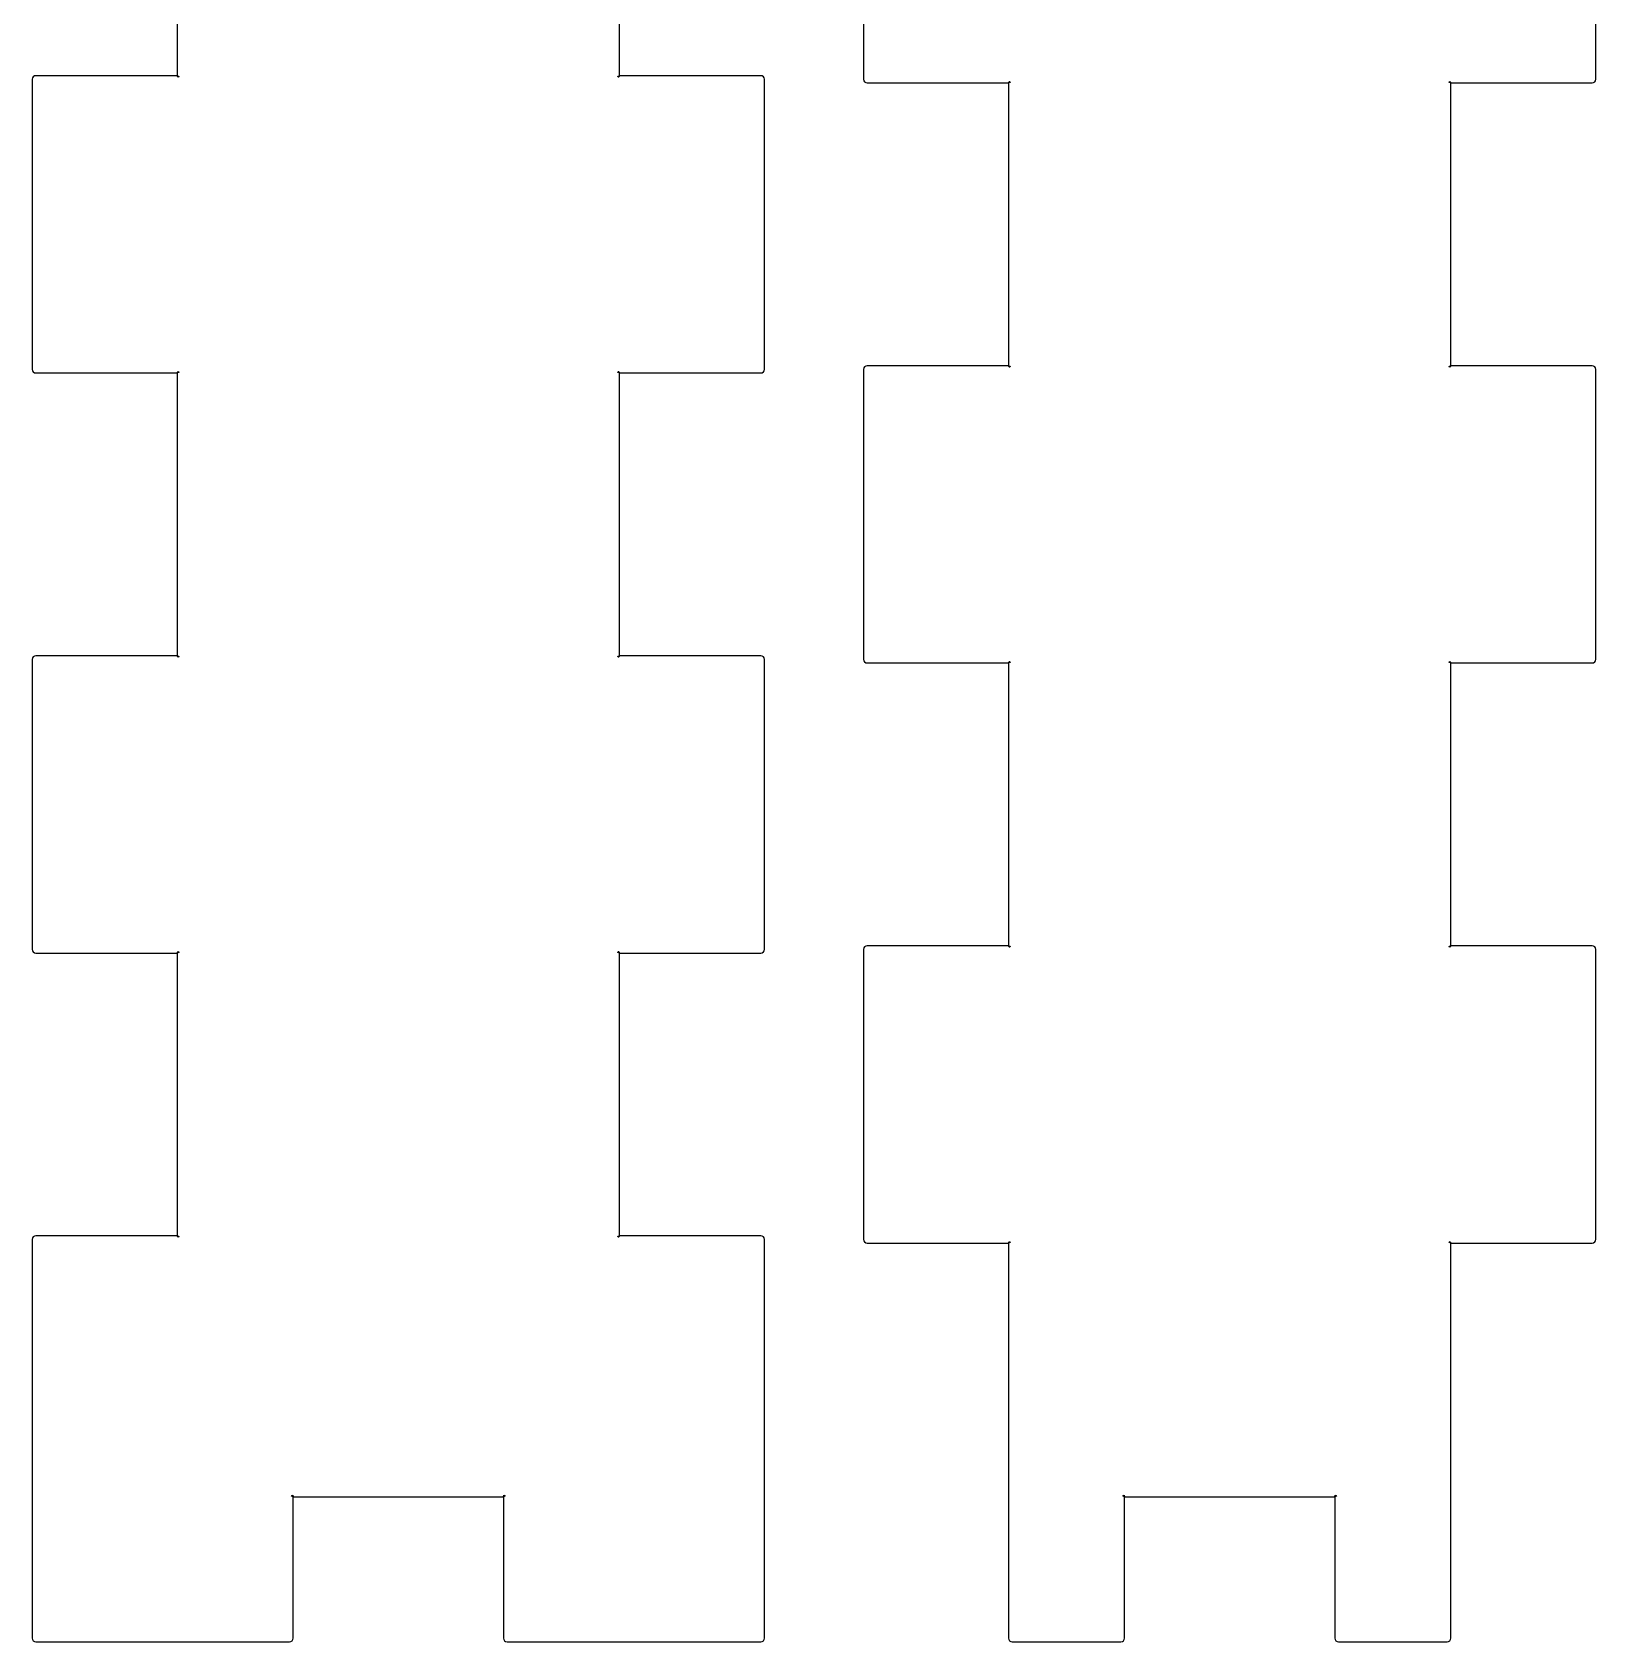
# Model space of a CAD drawing. Header units: millimetres. Extents: x 4 to 597, y 21 to 392.
# Drawn here: x 256.07 to 299.21, y 101.91 to 146.31 of the extents above; entities that cross this region are included whole.
import ezdxf

# ---------------------------------------------------------------- set-up
doc = ezdxf.new("R2010")
doc.units = ezdxf.units.MM
doc.layers.add('Layer_1', color=7, linetype='CONTINUOUS')

msp = doc.modelspace()

# ---------------------------------------------------------------- linework, layer by layer
at = {"layer": 'Layer_1', "color": 7}
for p, q in [((260.073, 152.906), (260.073, 145.106)), ((272.273, 145.106), (272.273, 152.906)), ((279.00724, 153.006), (279.00724, 145.006)), ((299.20724, 145.006), (299.20724, 153.006)), ((256.073, 145.006), (256.073, 137.006)), ((260.073, 145.106), (256.173, 145.106)), ((276.173, 145.106), (272.273, 145.106)), ((276.273, 137.006), (276.273, 145.006)), ((279.10724, 144.906), (283.00724, 144.906)), ((283.00724, 144.906), (283.00724, 137.106)), ((295.20724, 137.106), (295.20724, 144.906)), ((295.20724, 144.906), (299.10724, 144.906)), ((256.173, 136.906), (260.073, 136.906)), ((260.073, 136.906), (260.073, 129.106)), ((272.273, 129.106), (272.273, 136.906)), ((272.273, 136.906), (276.173, 136.906)), ((279.00724, 137.006), (279.00724, 129.006)), ((283.00724, 137.106), (279.10724, 137.106)), ((299.10724, 137.106), (295.20724, 137.106)), ((299.20724, 129.006), (299.20724, 137.006)), ((256.073, 129.006), (256.073, 121.006)), ((260.073, 129.106), (256.173, 129.106)), ((276.173, 129.106), (272.273, 129.106)), ((276.273, 121.006), (276.273, 129.006)), ((279.10724, 128.906), (283.00724, 128.906)), ((283.00724, 128.906), (283.00724, 121.106)), ((295.20724, 121.106), (295.20724, 128.906)), ((295.20724, 128.906), (299.10724, 128.906)), ((256.173, 120.906), (260.073, 120.906)), ((260.073, 120.906), (260.073, 113.106)), ((272.273, 113.106), (272.273, 120.906)), ((272.273, 120.906), (276.173, 120.906)), ((279.00724, 121.006), (279.00724, 113.006)), ((283.00724, 121.106), (279.10724, 121.106)), ((299.10724, 121.106), (295.20724, 121.106)), ((299.20724, 113.006), (299.20724, 121.006)), ((256.073, 113.006), (256.073, 102.006)), ((260.073, 113.106), (256.173, 113.106)), ((276.173, 113.106), (272.273, 113.106)), ((276.273, 102.006), (276.273, 113.006)), ((279.10724, 112.906), (283.00724, 112.906)), ((283.00724, 112.906), (283.00724, 102.006)), ((295.20724, 102.006), (295.20724, 112.906)), ((295.20724, 112.906), (299.10724, 112.906)), ((263.273, 102.006), (263.273, 105.906)), ((263.273, 105.906), (269.073, 105.906)), ((269.073, 105.906), (269.073, 102.006)), ((286.20724, 102.006), (286.20724, 105.906)), ((286.20724, 105.906), (292.00724, 105.906)), ((292.00724, 105.906), (292.00724, 102.006)), ((256.173, 101.906), (260.173, 101.906)), ((260.173, 101.906), (263.173, 101.906)), ((269.173, 101.906), (272.173, 101.906)), ((272.173, 101.906), (276.173, 101.906)), ((283.10724, 101.906), (286.10724, 101.906)), ((292.10724, 101.906), (295.10724, 101.906))]:
    msp.add_line(p, q, dxfattribs=at)
for points in [[(256.173, 145.106), (256.118, 145.106), (256.073, 145.061), (256.073, 145.006)], [(260.073, 145.106), (260.073, 145.006), (260.173, 145.106), (260.073, 145.106)], [(272.273, 145.106), (272.173, 145.106), (272.273, 145.006), (272.273, 145.106)], [(276.273, 145.006), (276.273, 145.061), (276.228, 145.106), (276.173, 145.106)], [(279.00724, 145.006), (279.00724, 144.951), (279.05224, 144.906), (279.10724, 144.906)], [(283.00724, 144.906), (283.10724, 144.906), (283.00724, 145.006), (283.00724, 144.906)], [(295.20724, 144.906), (295.20724, 145.006), (295.10724, 144.906), (295.20724, 144.906)], [(299.10724, 144.906), (299.16224, 144.906), (299.20724, 144.951), (299.20724, 145.006)], [(256.073, 137.006), (256.073, 136.951), (256.118, 136.906), (256.173, 136.906)], [(260.073, 136.906), (260.173, 136.906), (260.073, 137.006), (260.073, 136.906)], [(272.273, 136.906), (272.273, 137.006), (272.173, 136.906), (272.273, 136.906)], [(276.173, 136.906), (276.228, 136.906), (276.273, 136.951), (276.273, 137.006)], [(279.10724, 137.106), (279.05224, 137.106), (279.00724, 137.061), (279.00724, 137.006)], [(283.00724, 137.106), (283.00724, 137.006), (283.10724, 137.106), (283.00724, 137.106)], [(295.20724, 137.106), (295.10724, 137.106), (295.20724, 137.006), (295.20724, 137.106)], [(299.20724, 137.006), (299.20724, 137.061), (299.16224, 137.106), (299.10724, 137.106)], [(256.173, 129.106), (256.118, 129.106), (256.073, 129.061), (256.073, 129.006)], [(260.073, 129.106), (260.073, 129.006), (260.173, 129.106), (260.073, 129.106)], [(272.273, 129.106), (272.173, 129.106), (272.273, 129.006), (272.273, 129.106)], [(276.273, 129.006), (276.273, 129.061), (276.228, 129.106), (276.173, 129.106)], [(279.00724, 129.006), (279.00724, 128.951), (279.05224, 128.906), (279.10724, 128.906)], [(283.00724, 128.906), (283.10724, 128.906), (283.00724, 129.006), (283.00724, 128.906)], [(295.20724, 128.906), (295.20724, 129.006), (295.10724, 128.906), (295.20724, 128.906)], [(299.10724, 128.906), (299.16224, 128.906), (299.20724, 128.951), (299.20724, 129.006)], [(256.073, 121.006), (256.073, 120.951), (256.118, 120.906), (256.173, 120.906)], [(260.073, 120.906), (260.173, 120.906), (260.073, 121.006), (260.073, 120.906)], [(272.273, 120.906), (272.273, 121.006), (272.173, 120.906), (272.273, 120.906)], [(276.173, 120.906), (276.228, 120.906), (276.273, 120.951), (276.273, 121.006)], [(279.10724, 121.106), (279.05224, 121.106), (279.00724, 121.061), (279.00724, 121.006)], [(283.00724, 121.106), (283.00724, 121.006), (283.10724, 121.106), (283.00724, 121.106)], [(295.20724, 121.106), (295.10724, 121.106), (295.20724, 121.006), (295.20724, 121.106)], [(299.20724, 121.006), (299.20724, 121.061), (299.16224, 121.106), (299.10724, 121.106)], [(256.173, 113.106), (256.118, 113.106), (256.073, 113.061), (256.073, 113.006)], [(260.073, 113.106), (260.073, 113.006), (260.173, 113.106), (260.073, 113.106)], [(272.273, 113.106), (272.173, 113.106), (272.273, 113.006), (272.273, 113.106)], [(276.273, 113.006), (276.273, 113.061), (276.228, 113.106), (276.173, 113.106)], [(279.00724, 113.006), (279.00724, 112.951), (279.05224, 112.906), (279.10724, 112.906)], [(283.00724, 112.906), (283.10724, 112.906), (283.00724, 113.006), (283.00724, 112.906)], [(295.20724, 112.906), (295.20724, 113.006), (295.10724, 112.906), (295.20724, 112.906)], [(299.10724, 112.906), (299.16224, 112.906), (299.20724, 112.951), (299.20724, 113.006)], [(263.273, 105.906), (263.273, 106.006), (263.173, 105.906), (263.273, 105.906)], [(269.073, 105.906), (269.173, 105.906), (269.073, 106.006), (269.073, 105.906)], [(286.20724, 105.906), (286.20724, 106.006), (286.10724, 105.906), (286.20724, 105.906)], [(292.00724, 105.906), (292.10724, 105.906), (292.00724, 106.006), (292.00724, 105.906)], [(256.073, 102.006), (256.073, 101.951), (256.118, 101.906), (256.173, 101.906)], [(263.173, 101.906), (263.228, 101.906), (263.273, 101.951), (263.273, 102.006)], [(269.073, 102.006), (269.073, 101.951), (269.118, 101.906), (269.173, 101.906)], [(276.173, 101.906), (276.228, 101.906), (276.273, 101.951), (276.273, 102.006)], [(283.00724, 102.006), (283.00724, 101.951), (283.05224, 101.906), (283.10724, 101.906)], [(286.10724, 101.906), (286.16224, 101.906), (286.20724, 101.951), (286.20724, 102.006)], [(292.00724, 102.006), (292.00724, 101.951), (292.05224, 101.906), (292.10724, 101.906)], [(295.10724, 101.906), (295.16224, 101.906), (295.20724, 101.951), (295.20724, 102.006)]]:
    msp.add_open_spline(points, degree=3, dxfattribs=at)

doc.saveas('drawing.dxf')
